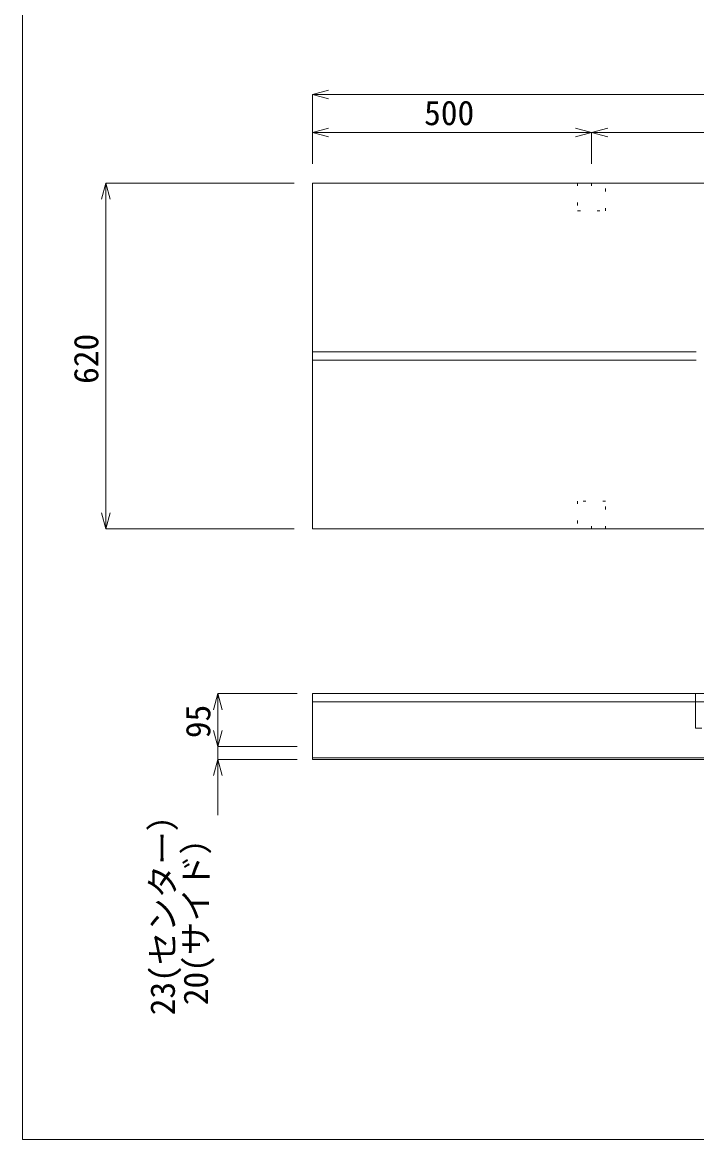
# Model space of a CAD drawing. Units: millimetres, scale not verified. Extents: x 234 to 5784, y 107 to 4112.
# Drawn here: x 234 to 1442, y 107 to 2110 of the extents above; entities that cross this region are included whole.
import ezdxf
from ezdxf.enums import TextEntityAlignment as Align

# ---------------------------------------------------------------- set-up
doc = ezdxf.new("R2010")
doc.units = ezdxf.units.MM
doc.header["$LTSCALE"] = 20
doc.linetypes.add('DOTTED', pattern=[1.75, 0.25, -1.5])
doc.layers.add('0-1', color=7, linetype='Continuous', lineweight=18)
doc.layers.add('0-e', color=7, linetype='Continuous', lineweight=18)
doc.styles.add('ＭＳ ゴシック', font='')
doc.styles.get('ＭＳ ゴシック').set_extended_font_data('MS Gothic')

msp = doc.modelspace()

# ---------------------------------------------------------------- linework, layer by layer
at = {"layer": '0-1'}
for p, q in [((753.5, 1980.78), (782.48, 1988.54)), ((753.5, 1980.78), (2753.5, 1980.78)), ((753.5, 1980.78), (782.48, 1973.01)), ((753.5, 1980.78), (753.5, 1856.19)), ((753.5, 1912.45), (782.48, 1920.22)), ((753.5, 1912.45), (1253.5, 1912.45)), ((753.5, 1912.45), (782.48, 1904.69)), ((753.5, 1912.45), (753.5, 1856.19)), ((1253.5, 1912.45), (1224.52, 1920.22)), ((1253.5, 1912.45), (1224.52, 1904.69)), ((1253.5, 1912.45), (1282.48, 1920.22)), ((1253.5, 1912.45), (1253.5, 1856.19)), ((1253.5, 1912.45), (1753.5, 1912.45)), ((1253.5, 1912.45), (1282.48, 1904.69)), ((383.04, 1821.92), (375.28, 1792.94)), ((383.04, 1201.92), (383.04, 1821.92)), ((383.04, 1821.92), (390.81, 1792.94)), ((383.04, 1821.92), (720.63, 1821.92)), ((575.95, 1821.92), (720.63, 1821.92)), ((753.5, 1796.92), (753.5, 1821.92)), ((2753.5, 1821.92), (753.5, 1821.92)), ((753.5, 1796.92), (753.5, 1276.92)), ((1441, 1519.42), (753.5, 1519.42)), ((1441, 1504.42), (753.5, 1504.42)), ((753.5, 1276.92), (753.5, 1201.92)), ((383.04, 1201.92), (375.28, 1230.9)), ((383.04, 1201.92), (390.81, 1230.9)), ((383.04, 1201.92), (720.63, 1201.92)), ((575.95, 1201.92), (720.63, 1201.92)), ((753.5, 1201.92), (2423.47, 1201.92)), ((583.67, 906.97), (575.9, 877.99)), ((583.67, 811.97), (583.67, 906.97)), ((583.67, 906.97), (591.43, 877.99)), ((583.67, 906.97), (726.25, 906.97)), ((753.5, 906.97), (2753.5, 906.97)), ((753.5, 788.97), (753.5, 906.97)), ((1439.5, 906.97), (1439.5, 844.97)), ((753.5, 891.97), (2753.5, 891.97)), ((1439.5, 844.97), (1451.22, 844.97)), ((583.67, 811.97), (575.9, 840.95)), ((583.67, 811.97), (575.9, 840.95)), ((583.67, 811.97), (575.9, 840.95)), ((583.67, 811.97), (591.43, 840.95)), ((583.67, 811.97), (591.43, 840.95)), ((583.67, 811.97), (591.43, 840.95)), ((583.67, 811.97), (726.25, 811.97)), ((583.67, 788.97), (583.67, 811.97)), ((583.67, 811.97), (726.25, 811.97)), ((583.67, 811.97), (726.25, 811.97)), ((583.67, 811.97), (726.25, 811.97)), ((583.67, 788.97), (575.9, 759.99)), ((583.67, 788.97), (583.67, 688.97)), ((583.67, 788.97), (591.43, 759.99)), ((583.67, 788.97), (726.25, 788.97)), ((753.5, 791.97), (2753.5, 791.97)), ((753.5, 788.97), (2753.5, 788.97))]:
    msp.add_line(p, q, dxfattribs=at)
at = {"layer": '0-1', "linetype": 'DOTTED'}
for p, q in [((1278.5, 1821.92), (1228.5, 1821.92)), ((1228.5, 1821.92), (1228.5, 1771.92)), ((1253.5, 1821.92), (1253.5, 1810.19)), ((1278.5, 1771.92), (1278.5, 1821.92)), ((1228.5, 1771.92), (1278.5, 1771.92)), ((1278.5, 1251.92), (1228.5, 1251.92)), ((1228.5, 1251.92), (1228.5, 1201.92)), ((1278.5, 1201.92), (1278.5, 1251.92)), ((1228.5, 1201.92), (1278.5, 1201.92)), ((1253.5, 1201.92), (1253.5, 1213.65))]:
    msp.add_line(p, q, dxfattribs=at)
at = {"layer": '0-e'}
for p, q in [((233.7, 4112.38), (233.7, 107.38)), ((233.7, 107.38), (5783.7, 107.38))]:
    msp.add_line(p, q, dxfattribs=at)

# ---------------------------------------------------------------- texts
at = {"layer": '0-1', "style": 'ＭＳ ゴシック'}
msp.add_text('500', height=43.99, dxfattribs=at).set_placement((953.5, 1912.45), align=Align.BOTTOM_LEFT)
for s, p in [('620', (383.04, 1461.92)), ('95', (583.67, 826.97)), ('23(センター）', (520.15, 330.25)), ('20(サイド）', (579.61, 348.34))]:
    msp.add_text(s, height=43.99, rotation=90, dxfattribs=at).set_placement(p, align=Align.BOTTOM_LEFT)

doc.saveas('drawing.dxf')
